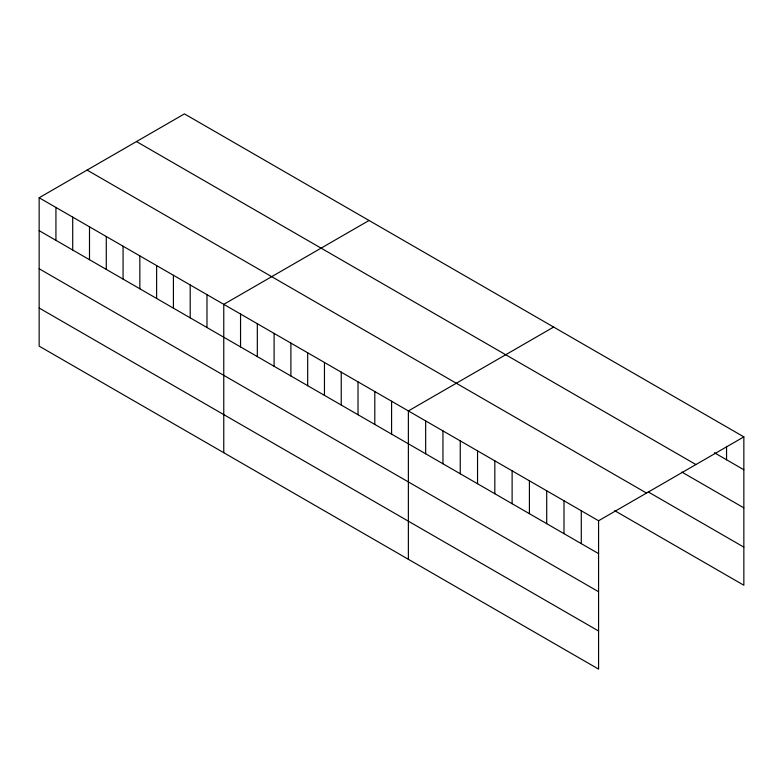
<?xml version="1.0" encoding="UTF-8"?>
<svg xmlns="http://www.w3.org/2000/svg" width="783" height="783" viewBox="0 0 783 783"><rect width="100%" height="100%" fill="white"/><g stroke="black" fill="none" stroke-linecap="round" stroke-linejoin="round"><path stroke-width="1.17" d="M39.15 197.756L598.574 520.744L598.574 669.113L39.15 346.125L39.15 197.756L184.426 113.887L743.85 436.875L743.85 585.244L614.675 510.663M369.038 220.473L223.762 304.342L223.762 452.711M553.64 327.059L408.374 410.928L408.374 559.297M598.574 520.744L743.85 436.875M714.35 452.721L743.85 469.751M136.487 141.566L695.911 464.544M681.807 472.041L743.85 507.864M648.236 491.93L743.85 547.131M87.089 170.077L646.513 493.065M39.15 230.642L598.574 553.62M39.15 268.755L598.574 591.733M39.15 308.022L598.574 631M726.555 446.369L726.555 459.768M581.289 510.761L581.289 543.637M563.995 500.777L563.995 533.654M546.7 490.794L546.7 523.67M529.416 480.811L529.416 513.687M512.121 470.828L512.121 503.704M494.827 460.844L494.827 493.721M477.542 450.861L477.542 483.737M460.247 440.878L460.247 473.754M442.953 430.895L442.953 463.781M425.668 420.911L425.668 453.797M391.588 401.239L391.588 434.125M374.803 391.549L374.803 424.435M358.027 381.859L358.027 414.745M341.241 372.17L341.241 405.056M324.456 362.48L324.456 395.366M307.68 352.79L307.68 385.676M290.894 343.101L290.894 375.987M274.109 333.411L274.109 366.297M257.323 323.722L257.323 356.608M240.547 314.032L240.547 346.918M206.976 294.653L206.976 327.539M190.2 284.963L190.2 317.849M173.415 275.273L173.415 308.159M156.629 265.584L156.629 298.47M139.844 255.894L139.844 288.78M123.068 246.205L123.068 279.091M106.282 236.515L106.282 269.401M89.497 226.825L89.497 259.711M72.711 217.136L72.711 250.022M55.936 207.446L55.936 240.332"/></g></svg>
